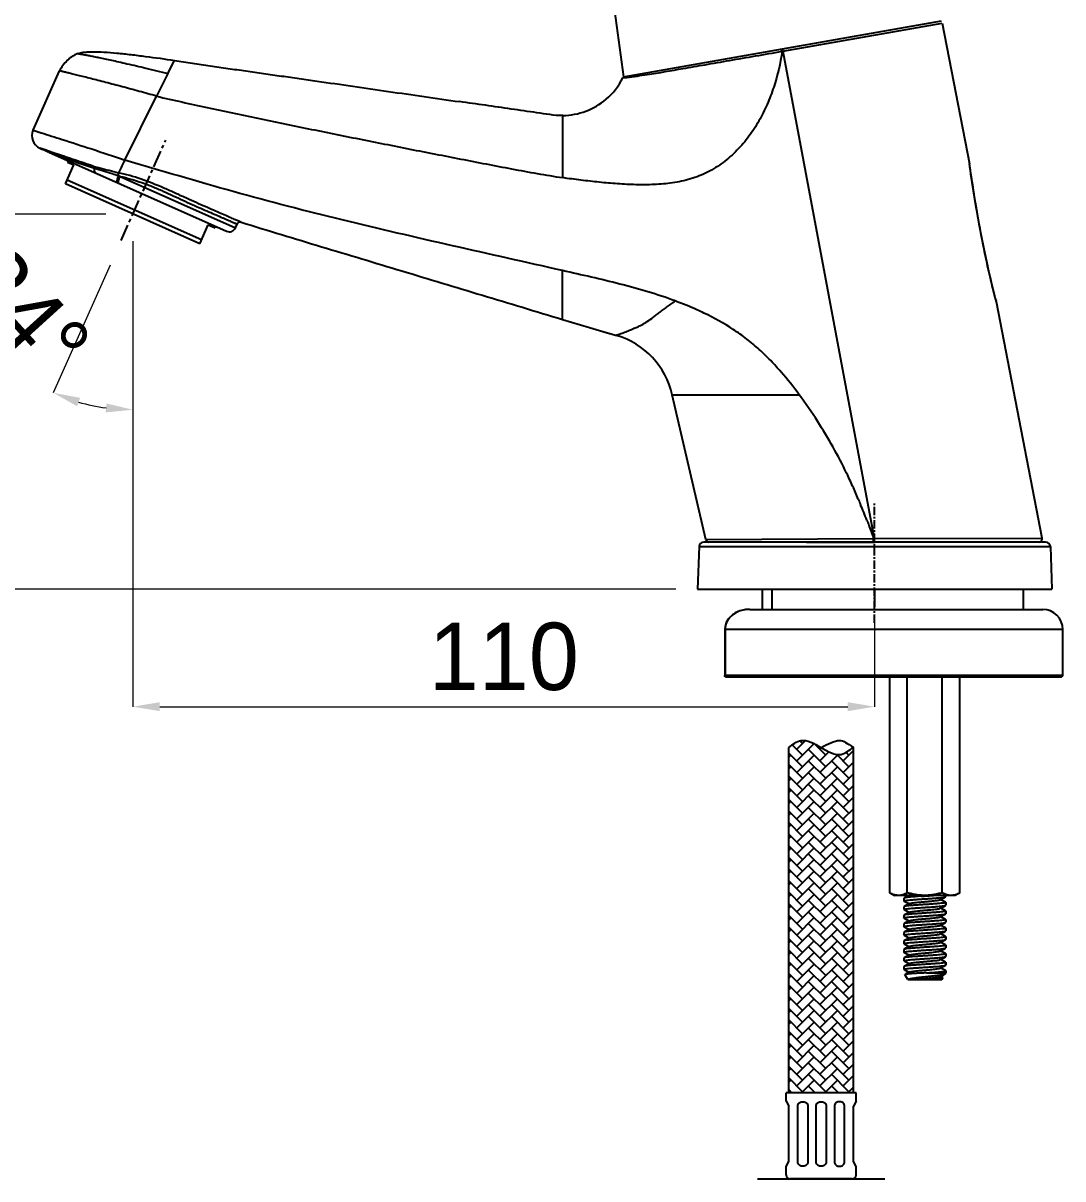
# Model space of a CAD drawing. Header units: millimetres. Extents: x 1091 to 1735, y 843 to 1297.
# Drawn here: x 1199.9 to 1354.3, y 1016.6 to 1188.3 of the extents above; entities that cross this region are included whole.
import ezdxf

# ---------------------------------------------------------------- set-up
doc = ezdxf.new("R2010")
doc.units = ezdxf.units.MM
doc.linetypes.add('CENTER', pattern=[2, 1.25, -0.25, 0.25, -0.25])
for name, color, linetype in [('02___PRT_ALL_AXES', 7, 'Continuous'), ('文字', 1, 'Continuous'), ('标注', 1, 'Continuous')]:
    doc.layers.add(name, color=color, linetype=linetype)
doc.layers.add('dim', color=1, linetype='Continuous', lineweight=35)
doc.styles.add('Daelim Dimension', font='')
doc.styles.get('Daelim Dimension').set_extended_font_data('나눔고딕')
doc.dimstyles.new('DEFAULT', dxfattribs={"dimscale": 2, "dimtxt": 2, "dimasz": 2, "dimexe": 0, "dimexo": 2, "dimgap": 1, "dimtad": 1, "dimdec": 1, "dimzin": 9, "dimdsep": 46, "dimtxsty": 'Daelim Dimension', "dimcen": 0.5, "dimclrd": 252, "dimclre": 252, "dimclrt": 3, "dimadec": 1, "dimazin": 0, "dimtfac": 1, "dimtdec": 1, "dimtix": 1, "dimtmove": 0, "dimatfit": 3, "dimfxl": 1, "dimtolj": 1, "dimtzin": 1, "dimlwd": 9, "dimlwe": 9, "dimarcsym": 0})

# ---------------------------------------------------------------- blocks, each defined once
blk = doc.blocks.new('*D1')
at = {"layer": 'Defpoints', "color": 0, "transparency": 16777216}
for p in [(1186.84, 1159.91), (1216.2, 1159.91), (1300.85, 1104.19)]:
    blk.add_point(p, dxfattribs=at)
at = {"layer": 'dim', "color": 5, "lineweight": 9, "transparency": 16777216}
for p, q in [((1212.2, 1159.91), (1186.84, 1159.91)), ((1186.84, 1108.19), (1186.84, 1155.91)), ((1296.85, 1104.19), (1186.84, 1104.19))]:
    blk.add_line(p, q, dxfattribs=at)
at = {"layer": 'dim', "color": 5, "transparency": 16777216}
for points in [[(1186.17, 1155.91), (1187.5, 1155.91), (1186.84, 1159.91)], [(1186.17, 1108.19), (1187.5, 1108.19), (1186.84, 1104.19)]]:
    blk.add_solid(points, dxfattribs=at)
at = {"layer": 'dim', "color": 7, "transparency": 16777216, "insert": (1179.39, 1132.05), "char_height": 10, "attachment_point": 5, "rotation": 90, "style": 'Daelim Dimension'}
blk.add_mtext('\\A1;56', dxfattribs=at)
blk = doc.blocks.new('*D2')
at = {"layer": 'Defpoints', "color": 0, "transparency": 16777216}
for p in [(1216.2, 1159.91), (1326.35, 1104.19), (1326.35, 1086.73)]:
    blk.add_point(p, dxfattribs=at)
at = {"layer": 'dim', "color": 5, "lineweight": 9, "transparency": 16777216}
for p, q in [((1216.2, 1155.91), (1216.2, 1086.73)), ((1326.35, 1100.19), (1326.35, 1086.73)), ((1220.2, 1086.73), (1322.35, 1086.73))]:
    blk.add_line(p, q, dxfattribs=at)
at = {"layer": 'dim', "color": 5, "transparency": 16777216}
for points in [[(1220.2, 1087.4), (1220.2, 1086.07), (1216.2, 1086.73)], [(1322.35, 1087.4), (1322.35, 1086.07), (1326.35, 1086.73)]]:
    blk.add_solid(points, dxfattribs=at)
at = {"layer": 'dim', "color": 7, "transparency": 16777216, "insert": (1271.28, 1094.14), "char_height": 10, "attachment_point": 5, "style": 'Daelim Dimension'}
blk.add_mtext('\\A1;110', dxfattribs=at)
blk = doc.blocks.new('*D5')
at = {"layer": 'Defpoints', "color": 0, "transparency": 16777216}
for p in [(1221.08, 1170.88), (1216.2, 1159.91), (1214.45, 1155.99), (1216.2, 1147.54), (1212.16, 1131.13)]:
    blk.add_point(p, dxfattribs=at)
at = {"layer": 'dim', "color": 5, "lineweight": 9, "transparency": 16777216}
for p, q in [((1212.83, 1152.33), (1204.38, 1133.36)), ((1216.2, 1143.54), (1216.2, 1130.84))]:
    blk.add_line(p, q, dxfattribs=at)
blk.add_arc((1216.2, 1159.91), 29.07, 253.8901, 262.1099, dxfattribs=at)
at = {"layer": 'dim', "color": 5, "transparency": 16777216}
for points in [[(1207.91, 1131.36), (1208.36, 1132.61), (1204.38, 1133.36)], [(1212.26, 1131.78), (1212.17, 1130.45), (1216.2, 1130.84)]]:
    blk.add_solid(points, dxfattribs=at)
at = {"layer": 'dim', "color": 7, "transparency": 16777216, "insert": (1200.14, 1145.35), "char_height": 10, "attachment_point": 5, "rotation": 312.1985, "style": 'Daelim Dimension'}
blk.add_mtext('\\A1;24°', dxfattribs=at)

msp = doc.modelspace()

# ---------------------------------------------------------------- hatches: boundary and pattern name
at = {"layer": '文字', "linetype": 'Continuous'}
h = msp.add_hatch(dxfattribs=at)
h.set_pattern_fill('AR-HBONE', color=0, scale=0.012, angle=420, style=0)
h.set_pattern_definition([(135, (4695.0879, 4788.3098), (7e-14, 1.72420918), [3.6576, -1.2192]), (45, (4694.2258, 4789.172), (7e-14, 1.72420918), [3.6576, -1.2192])])
edge = h.paths.add_edge_path()
edge.add_line((1318.4, 1029.39), (1323.2, 1029.39))
edge.add_line((1323.2, 1029.39), (1323.2, 1080.74))
edge.add_spline(control_points=[(1323.2, 1080.74), (1322.61, 1080.25), (1321.14, 1079.05), (1319.43, 1080.06), (1318.4, 1080.67)], knot_values=[6.545288, 6.545288, 6.545288, 6.545288, 9.176056, 13.15078, 13.15078, 13.15078, 13.15078], degree=3, periodic=0)
edge.add_line((1318.4, 1080.67), (1318.4, 1029.39))
edge = h.paths.add_edge_path()
edge.add_line((1313.6, 1029.39), (1318.4, 1029.39))
edge.add_line((1318.4, 1029.39), (1318.4, 1080.67))
edge.add_spline(control_points=[(1318.4, 1080.67), (1317.38, 1081.27), (1315.68, 1082.28), (1314.19, 1081.13), (1313.6, 1080.67)], knot_values=[0, 0, 0, 0, 3.953848, 6.545288, 6.545288, 6.545288, 6.545288], degree=3, periodic=0)
edge.add_line((1313.6, 1080.67), (1313.6, 1029.39))

# ---------------------------------------------------------------- linework, layer by layer
at = {"color": 7, "linetype": 'Continuous'}
for p, q in [((1287.37, 1192.75), (1289.03, 1180.28)), ((1289.03, 1180.28), (1336.3, 1188.62)), ((1312.73, 1184.11), (1336.37, 1188.28)), ((1336.37, 1188.28), (1340.43, 1167.39)), ((1201.37, 1172.36), (1205.3, 1181.19)), ((1203.74, 1169.11), (1230.12, 1157.37)), ((1206.6, 1167.84), (1206.5, 1167.63)), ((1206.5, 1167.63), (1207.43, 1167.21)), ((1206.17, 1164.38), (1207.43, 1167.21)), ((1340.49, 1166.98), (1340.43, 1167.37)), ((1340.63, 1166), (1340.49, 1166.98)), ((1340.72, 1165.42), (1340.63, 1166.03)), ((1226.13, 1155.49), (1206.17, 1164.38)), ((1340.82, 1164.74), (1340.72, 1165.43)), ((1340.96, 1163.89), (1340.82, 1164.77)), ((1341.12, 1162.85), (1340.94, 1164.01)), ((1341.32, 1161.64), (1341.08, 1163.13)), ((1226.13, 1155.49), (1227.39, 1158.33)), ((1227.39, 1158.33), (1228.43, 1157.86)), ((1228.52, 1158.08), (1228.43, 1157.86)), ((1231.44, 1157.87), (1231.69, 1158.43)), ((1343.64, 1149.98), (1343.4, 1151.02)), ((1343.85, 1149.12), (1343.62, 1150.09)), ((1344.03, 1148.38), (1343.81, 1149.26)), ((1344.18, 1147.77), (1344, 1148.51)), ((1344.31, 1147.29), (1344.16, 1147.87)), ((1344.39, 1146.99), (1344.29, 1147.35)), ((1351.24, 1111.79), (1344.42, 1146.85)), ((1280.02, 1144.26), (1283.99, 1143.08)), ((1283.99, 1143.08), (1285.98, 1142.48)), ((1285.98, 1142.48), (1287.22, 1142.12)), ((1285.98, 1142.48), (1287, 1142.18)), ((1287, 1142.18), (1287.22, 1142.12)), ((1287.22, 1142.12), (1288.02, 1141.88)), ((1301.26, 1111.58), (1296.3, 1133.07)), ((1316.25, 1111.19), (1326.19, 1111.19)), ((1326.19, 1111.34), (1326.19, 1111.7)), ((1326.19, 1111.19), (1326.19, 1111.34))]:
    msp.add_line(p, q, dxfattribs=at)
at = {"color": 9, "linetype": 'Continuous'}
for p, q in [((1312.62, 1184.09), (1312.73, 1184.11)), ((1312.73, 1184.11), (1326.26, 1111.7)), ((1221.41, 1180.77), (1222.39, 1182.74)), ((1221.41, 1180.77), (1219.73, 1177.42)), ((1288.96, 1180.13), (1289.54, 1180.2)), ((1215, 1167.94), (1219.73, 1177.42)), ((1280.04, 1165.32), (1280.04, 1174.54)), ((1203.45, 1169.34), (1202.38, 1169.72)), ((1203.63, 1169.28), (1203.45, 1169.34)), ((1203.66, 1169.27), (1203.63, 1169.28)), ((1203.73, 1169.24), (1203.66, 1169.27)), ((1203.68, 1169.15), (1203.66, 1169.15)), ((1203.86, 1169.07), (1203.67, 1169.15)), ((1204.09, 1169), (1203.68, 1169.15)), ((1340.43, 1167.38), (1340.43, 1167.39)), ((1340.43, 1167.37), (1340.43, 1167.38)), ((1340.44, 1167.32), (1340.43, 1167.37)), ((1340.47, 1167.08), (1340.44, 1167.32)), ((1206.45, 1165.02), (1226.41, 1156.13)), ((1214.29, 1165.51), (1214.04, 1165.59)), ((1214.29, 1165.51), (1231.44, 1157.87)), ((1280.02, 1144.26), (1280.02, 1151.51)), ((1344.42, 1146.86), (1344.39, 1146.95)), ((1344.42, 1146.85), (1344.42, 1146.86)), ((1296.3, 1133.07), (1315.15, 1133.07)), ((1301.27, 1111.58), (1326.19, 1111.7)), ((1326.26, 1111.7), (1326.19, 1111.7)), ((1326.26, 1111.7), (1351.24, 1111.79)), ((1326.26, 1111.7), (1326.26, 1111.19))]:
    msp.add_line(p, q, dxfattribs=at)
at = {"color": 0, "linetype": 'Continuous'}
for p, q in [((1300.85, 1104.19), (1351.85, 1104.19)), ((1309.65, 1104.09), (1309.65, 1101.19)), ((1311.1, 1104.09), (1311.1, 1101.19)), ((1348.4, 1104.09), (1348.4, 1101.19)), ((1307.79, 1101.19), (1351.3, 1101.19)), ((1354.3, 1098.19), (1304.09, 1098.19)), ((1304.09, 1098.19), (1304.09, 1091.28)), ((1304.13, 1098.19), (1304.13, 1091.39)), ((1304.13, 1091.39), (1354.3, 1091.39)), ((1304.18, 1091.19), (1354.1, 1091.19)), ((1330.72, 1058.31), (1330.7, 1058.29)), ((1330.72, 1057.85), (1330.7, 1057.87)), ((1336.88, 1058.48), (1336.9, 1058.51)), ((1336.88, 1057.68), (1336.9, 1057.65)), ((1336.9, 1058.51), (1336.9, 1058.69)), ((1336.9, 1057.24), (1336.9, 1057.65)), ((1330.72, 1057.04), (1330.7, 1057.02)), ((1330.72, 1056.58), (1330.7, 1056.6)), ((1336.88, 1057.21), (1336.9, 1057.24)), ((1336.88, 1056.41), (1336.9, 1056.38)), ((1336.88, 1055.94), (1336.9, 1055.97)), ((1336.9, 1055.97), (1336.9, 1056.38)), ((1330.72, 1055.77), (1330.7, 1055.75)), ((1330.72, 1055.31), (1330.7, 1055.33)), ((1330.72, 1054.5), (1330.7, 1054.48)), ((1331, 1054.65), (1330.72, 1054.5)), ((1331.55, 1054.94), (1331, 1054.65)), ((1331.55, 1054.94), (1331.66, 1054.98)), ((1336.88, 1055.14), (1336.9, 1055.11)), ((1336.88, 1054.67), (1336.9, 1054.7)), ((1336.9, 1054.7), (1336.9, 1055.11)), ((1330.72, 1054.04), (1330.7, 1054.06)), ((1330.72, 1053.23), (1330.7, 1053.21)), ((1330.72, 1052.77), (1330.7, 1052.79)), ((1336.88, 1053.87), (1336.9, 1053.84)), ((1336.88, 1053.4), (1336.9, 1053.43)), ((1336.88, 1052.6), (1336.9, 1052.57)), ((1336.9, 1053.43), (1336.9, 1053.84)), ((1336.9, 1052.16), (1336.9, 1052.57)), ((1330.72, 1051.96), (1330.7, 1051.94)), ((1330.72, 1051.5), (1330.7, 1051.52)), ((1336.88, 1052.13), (1336.9, 1052.16)), ((1336.88, 1051.33), (1336.9, 1051.3)), ((1336.88, 1050.86), (1336.9, 1050.89)), ((1336.9, 1050.89), (1336.9, 1051.3)), ((1330.72, 1050.69), (1330.7, 1050.67)), ((1330.72, 1050.23), (1330.7, 1050.25)), ((1330.72, 1049.42), (1330.7, 1049.4)), ((1336.88, 1050.06), (1336.9, 1050.03)), ((1336.88, 1049.59), (1336.9, 1049.62)), ((1336.9, 1049.62), (1336.9, 1050.03)), ((1330.72, 1048.96), (1330.7, 1048.98)), ((1330.72, 1048.15), (1330.7, 1048.13)), ((1330.72, 1047.69), (1330.7, 1047.71)), ((1336.88, 1048.79), (1336.9, 1048.76)), ((1336.88, 1048.32), (1336.9, 1048.35)), ((1336.9, 1048.35), (1336.9, 1048.76)), ((1330.86, 1046.96), (1330.85, 1046.94)), ((1331.28, 1046.19), (1330.85, 1046.94)), ((1331.28, 1046.19), (1336.32, 1046.19)), ((1334.06, 1047.19), (1336.9, 1047.19)), ((1336.46, 1046.47), (1336.11, 1046.65)), ((1336.32, 1046.19), (1336.47, 1046.45)), ((1336.47, 1046.45), (1336.46, 1046.47)), ((1336.8, 1047.03), (1336.9, 1047.19))]:
    msp.add_line(p, q, dxfattribs=at)
at = {"color": 1, "linetype": 'Continuous'}
msp.add_line((1326.35, 1104.19), (1326.35, 1101.55), dxfattribs=at)
at = {"color": 7, "linetype": 'Continuous'}
for points in [[(1343.14, 1152.17), (1342.84, 1153.56), (1342.51, 1155.15), (1342.17, 1156.9), (1341.88, 1158.47), (1341.63, 1159.84), (1341.42, 1161.05), (1341.24, 1162.14)], [(1343.41, 1150.99), (1343.11, 1152.3), (1342.75, 1153.98), (1342.31, 1156.15), (1341.88, 1158.42), (1341.57, 1160.2), (1341.32, 1161.64)]]:
    msp.add_lwpolyline(points, dxfattribs=at)
at = {"color": 0, "linetype": 'Continuous'}
for points in [[(1307.79, 1101.19), (1307.08, 1101.14), (1306.32, 1100.96), (1305.65, 1100.65), (1305.08, 1100.25), (1304.63, 1099.77), (1304.31, 1099.22), (1304.13, 1098.65), (1304.09, 1098.19)], [(1331.44, 1058.69), (1331, 1058.46), (1330.72, 1058.31)], [(1330.72, 1057.85), (1331.35, 1057.52), (1331.49, 1057.44)], [(1336.05, 1058.05), (1336.6, 1058.33), (1336.88, 1058.48)], [(1336.88, 1057.68), (1336.26, 1058), (1336.11, 1058.08)], [(1331.55, 1057.48), (1331, 1057.19), (1330.72, 1057.04)], [(1330.72, 1056.58), (1331.35, 1056.25), (1331.49, 1056.17)], [(1331.55, 1056.21), (1331, 1055.92), (1330.72, 1055.77)], [(1336.05, 1056.78), (1336.6, 1057.06), (1336.88, 1057.21)], [(1336.05, 1055.51), (1336.6, 1055.79), (1336.88, 1055.94)], [(1336.88, 1056.41), (1336.26, 1056.73), (1336.11, 1056.81)], [(1330.72, 1055.31), (1331.35, 1054.98), (1331.49, 1054.9)], [(1336.05, 1054.24), (1336.6, 1054.52), (1336.88, 1054.67)], [(1336.88, 1055.14), (1336.26, 1055.46), (1336.11, 1055.54)], [(1336.88, 1053.87), (1336.26, 1054.19), (1336.11, 1054.27)], [(1330.72, 1054.04), (1331.35, 1053.71), (1331.49, 1053.63)], [(1331.55, 1053.67), (1331, 1053.38), (1330.72, 1053.23)], [(1330.72, 1052.77), (1331.35, 1052.44), (1331.49, 1052.36)], [(1336.05, 1052.97), (1336.6, 1053.25), (1336.88, 1053.4)], [(1336.88, 1052.6), (1336.26, 1052.92), (1336.11, 1053)], [(1331.55, 1052.4), (1331, 1052.11), (1330.72, 1051.96)], [(1330.72, 1051.5), (1331.35, 1051.17), (1331.49, 1051.09)], [(1331.55, 1051.13), (1331, 1050.84), (1330.72, 1050.69)], [(1336.05, 1051.7), (1336.6, 1051.98), (1336.88, 1052.13)], [(1336.05, 1050.43), (1336.6, 1050.71), (1336.88, 1050.86)], [(1336.88, 1051.33), (1336.26, 1051.65), (1336.11, 1051.73)], [(1330.72, 1050.23), (1331.35, 1049.9), (1331.49, 1049.82)], [(1331.55, 1049.86), (1331, 1049.57), (1330.72, 1049.42)], [(1336.05, 1049.16), (1336.6, 1049.44), (1336.88, 1049.59)], [(1336.88, 1050.06), (1336.26, 1050.38), (1336.11, 1050.46)], [(1336.88, 1048.79), (1336.26, 1049.11), (1336.11, 1049.19)], [(1330.72, 1048.96), (1331.35, 1048.63), (1331.49, 1048.55)], [(1331.55, 1048.59), (1331, 1048.3), (1330.72, 1048.15)], [(1330.72, 1047.69), (1331.35, 1047.36), (1331.49, 1047.28)], [(1336.05, 1047.89), (1336.6, 1048.17), (1336.88, 1048.32)], [(1336.88, 1047.52), (1336.26, 1047.84), (1336.11, 1047.92)], [(1331.55, 1047.32), (1331, 1047.03), (1330.86, 1046.96)], [(1336.05, 1046.62), (1336.6, 1046.9), (1336.76, 1046.99)]]:
    msp.add_lwpolyline(points, dxfattribs=at)
at = {"color": 7, "linetype": 'Continuous'}
for centre, radius, start, end in [((1279.88, 1184.72), 10.17, 310.45, 333.1816), ((1289.27, 1179.97), 0.349, 117.8948, 126.834), ((1279.87, 1184.72), 10.17, 270.9365, 310.4536), ((1203.19, 1171.54), 2, 155.9998, 245.9998), ((1281.34, 1347.06), 194.13, 246.0006, 246.4019), ((1203.43, 1168.71), 0.5, 61.1991, 66.4042), ((1204.15, 1170.03), 1, 241.1914, 245.9893), ((1230.53, 1158.28), 1, 246, 336), ((1232.14, 1158.23), 0.5, 72.543, 155.9999), ((1284.61, 1130.37), 12, 13, 73.4997), ((1301.75, 1111.69), 0.5, 192.7886, 270.0417), ((1350.75, 1111.69), 0.5, 269.9771, 10.9817)]:
    msp.add_arc(centre, radius, start, end, dxfattribs=at)
at = {"color": 9, "linetype": 'Continuous'}
for centre, radius, start, end in [((1463.44, 1178.33), 123.11, 194.5977, 194.7671), ((1214, 1070.65), 119.51, 21.5012, 22.7045)]:
    msp.add_arc(centre, radius, start, end, dxfattribs=at)
at = {"color": 0, "linetype": 'Continuous'}
for centre, radius, start, end in [((1351.3, 1098.19), 3, 0, 90), ((1354.1, 1091.39), 0.2, 270, 0), ((1320.98, 1258.81), 200.62, 273.6646, 274.0309), ((1331.19, 1053.84), 1.59, 100.7577, 104.6506)]:
    msp.add_arc(centre, radius, start, end, dxfattribs=at)
at = {"color": 7, "linetype": 'Continuous'}
for points, knots in [([(1208.03, 1183.75), (1207.74, 1183.63), (1207.31, 1183.41), (1206.79, 1183.04), (1206.32, 1182.61), (1205.79, 1182.02), (1205.43, 1181.48), (1205.3, 1181.19)], [0, 0, 0, 0, 0.25037, 0.374805, 0.499393, 0.750794, 1, 1, 1, 1]), ([(1208.03, 1183.75), (1208.16, 1183.81), (1208.46, 1183.89), (1208.97, 1183.97), (1209.58, 1184.01), (1210.57, 1184.03), (1211.99, 1183.98), (1213.87, 1183.83), (1215.93, 1183.61), (1218.79, 1183.25), (1220.95, 1182.95), (1222.39, 1182.74)], [0, 0, 0, 0, 0.028637, 0.064313, 0.106779, 0.155565, 0.269752, 0.401835, 0.546433, 0.69804, 1, 1, 1, 1]), ([(1222.39, 1182.74), (1223.27, 1182.61), (1225.03, 1182.34), (1227.67, 1181.92), (1230.32, 1181.54), (1232.97, 1181.19), (1235.61, 1180.81), (1238.26, 1180.42), (1240.91, 1180.04), (1244.44, 1179.54), (1248.85, 1178.9), (1255.91, 1177.88), (1261.2, 1177.12), (1264.73, 1176.61)], [0, 0, 0, 0, 0.062479, 0.124951, 0.187412, 0.249881, 0.312388, 0.374906, 0.437415, 0.499922, 0.62494, 0.749961, 1, 1, 1, 1]), ([(1280.04, 1174.54), (1279.4, 1174.53), (1278.11, 1174.67), (1276.2, 1174.97), (1274.29, 1175.24), (1272.38, 1175.52), (1270.47, 1175.79), (1267.92, 1176.16), (1266, 1176.43), (1264.73, 1176.61)], [0, 0, 0, 0, 0.124949, 0.249947, 0.37496, 0.499966, 0.624974, 0.749984, 1, 1, 1, 1]), ([(1232.29, 1158.71), (1236.26, 1157.46), (1242.23, 1155.66), (1250.19, 1153.27), (1258.15, 1150.86), (1268.09, 1147.86), (1276.04, 1145.46), (1280.02, 1144.26)], [0, 0, 0, 0, 0.249996, 0.375058, 0.500105, 0.750126, 1, 1, 1, 1])]:
    msp.add_open_spline(points, degree=3, knots=knots, dxfattribs=at)
at = {"color": 9, "linetype": 'Continuous'}
for points, knots in [([(1208.03, 1183.75), (1208.03, 1183.75), (1208.04, 1183.75), (1208.05, 1183.75), (1208.06, 1183.75), (1208.08, 1183.75), (1208.11, 1183.74), (1208.16, 1183.73), (1208.23, 1183.72), (1208.33, 1183.7), (1208.46, 1183.68), (1208.62, 1183.66), (1208.88, 1183.61), (1209.26, 1183.54), (1209.8, 1183.44), (1210.45, 1183.31), (1211.2, 1183.16), (1212.07, 1182.98), (1213.05, 1182.77), (1214.15, 1182.52), (1215.85, 1182.13), (1218.28, 1181.56), (1220.31, 1181.05), (1221.41, 1180.77)], [0, 0, 0, 0, 0.000211, 0.000845, 0.001907, 0.003398, 0.005322, 0.007682, 0.013724, 0.021548, 0.03118, 0.042644, 0.055967, 0.088288, 0.128347, 0.176349, 0.2325, 0.297006, 0.370074, 0.451913, 0.542731, 0.752145, 1, 1, 1, 1]), ([(1312.62, 1184.09), (1312.35, 1182.29), (1311.71, 1179.61), (1310.43, 1176.19), (1309.22, 1173.73), (1307.98, 1171.81), (1306.84, 1170.39), (1305.61, 1169.04), (1303.9, 1167.52), (1301.58, 1166.06), (1299.02, 1165.06), (1296.34, 1164.49), (1293.62, 1164.26), (1290.89, 1164.25), (1288.16, 1164.39), (1285.45, 1164.63), (1282.74, 1164.94), (1280.93, 1165.18), (1280.04, 1165.32)], [0, 0, 0, 0, 0.125131, 0.187751, 0.250357, 0.312942, 0.344244, 0.37554, 0.43807, 0.500552, 0.562999, 0.625445, 0.68789, 0.750331, 0.812763, 0.875184, 0.937597, 1, 1, 1, 1]), ([(1289.54, 1180.2), (1290.56, 1180.34), (1293.34, 1180.75), (1297.22, 1181.41), (1301.29, 1182.12), (1304.88, 1182.75), (1308.7, 1183.4), (1311.3, 1183.86), (1312.62, 1184.09)], [0, 0, 0, 0, 0.131605, 0.360792, 0.503905, 0.661177, 0.828162, 1, 1, 1, 1]), ([(1312.62, 1184.09), (1312.62, 1184.13), (1312.6, 1184.2), (1312.59, 1184.28), (1312.58, 1184.33), (1312.57, 1184.37), (1312.57, 1184.4), (1312.57, 1184.41), (1312.57, 1184.42), (1312.57, 1184.43), (1312.56, 1184.43), (1312.56, 1184.43)], [0, 0, 0, 0, 0.38361, 0.556496, 0.707741, 0.831786, 0.924058, 0.956995, 0.980753, 0.995147, 1, 1, 1, 1]), ([(1312.73, 1184.11), (1312.72, 1184.15), (1312.71, 1184.22), (1312.7, 1184.3), (1312.69, 1184.35), (1312.68, 1184.39), (1312.67, 1184.42), (1312.67, 1184.43), (1312.67, 1184.44), (1312.67, 1184.45), (1312.67, 1184.45), (1312.67, 1184.45)], [0, 0, 0, 0, 0.383437, 0.55629, 0.707505, 0.83151, 0.923792, 0.956771, 0.980581, 0.995047, 1, 1, 1, 1]), ([(1219.73, 1177.42), (1218.87, 1177.67), (1217.16, 1178.14), (1214.64, 1178.82), (1212.59, 1179.36), (1211.04, 1179.76), (1209.98, 1180.03), (1208.99, 1180.28), (1208.1, 1180.5), (1207.31, 1180.7), (1206.72, 1180.85), (1206.31, 1180.95), (1206.06, 1181.01), (1205.84, 1181.06), (1205.65, 1181.11), (1205.51, 1181.14), (1205.41, 1181.17), (1205.35, 1181.18), (1205.33, 1181.19), (1205.31, 1181.19), (1205.3, 1181.19), (1205.3, 1181.19)], [0, 0, 0, 0, 0.179906, 0.357453, 0.525984, 0.604785, 0.678833, 0.747293, 0.809331, 0.864114, 0.910808, 0.930861, 0.948578, 0.963856, 0.976589, 0.986675, 0.994008, 0.99661, 0.998485, 0.999619, 1, 1, 1, 1]), ([(1219.73, 1177.42), (1222.23, 1176.84), (1227.22, 1175.72), (1234.73, 1174.13), (1242.26, 1172.59), (1249.8, 1171.07), (1257.34, 1169.56), (1263.63, 1168.33), (1268.66, 1167.35), (1272.44, 1166.62), (1276.23, 1165.93), (1278.76, 1165.51), (1280.03, 1165.32)], [0, 0, 0, 0, 0.124775, 0.249633, 0.37456, 0.499546, 0.624586, 0.749676, 0.812239, 0.874814, 0.937401, 1, 1, 1, 1]), ([(1201.37, 1172.36), (1201.77, 1172.23), (1203.21, 1171.78), (1206.12, 1170.87), (1210.27, 1169.53), (1213.36, 1168.5), (1215, 1167.94)], [0, 0, 0, 0, 0.08769, 0.317168, 0.638055, 1, 1, 1, 1]), ([(1210.42, 1166.99), (1209.03, 1167.45), (1206.8, 1168.2), (1204.57, 1168.95), (1203.73, 1169.24)], [0, 0, 0, 0, 0.623565, 1, 1, 1, 1]), ([(1203.66, 1169.15), (1203.65, 1169.16), (1203.64, 1169.16), (1203.63, 1169.17), (1203.63, 1169.17)], [0, 0, 0, 0, 0.704672, 1, 1, 1, 1]), ([(1210.51, 1166.67), (1209.7, 1166.93), (1207.47, 1167.69), (1205.26, 1168.52), (1203.86, 1169.07)], [0, 0, 0, 0, 0.361694, 1, 1, 1, 1]), ([(1210.42, 1166.99), (1210.04, 1167.09), (1209.3, 1167.3), (1207.96, 1167.7), (1206.54, 1168.15), (1205.17, 1168.63), (1204.4, 1168.89), (1204.09, 1169)], [0, 0, 0, 0, 0.1789, 0.344548, 0.631685, 0.852632, 1, 1, 1, 1]), ([(1215, 1167.94), (1214.81, 1167.56), (1214.5, 1166.94), (1214.19, 1166.32), (1214.06, 1166.06)], [0, 0, 0, 0, 0.597068, 1, 1, 1, 1]), ([(1280.02, 1151.51), (1274.57, 1152.75), (1263.64, 1155.19), (1247.29, 1158.97), (1231.05, 1163.15), (1220.35, 1166.36), (1215, 1167.94)], [0, 0, 0, 0, 0.250309, 0.500437, 0.750352, 1, 1, 1, 1]), ([(1210.51, 1166.67), (1210.52, 1166.73), (1210.51, 1166.85), (1210.45, 1166.96), (1210.42, 1166.99)], [0, 0, 0, 0, 0.566505, 1, 1, 1, 1]), ([(1210.42, 1166.99), (1210.71, 1166.91), (1211.92, 1166.59), (1213.14, 1166.3), (1214.06, 1166.06)], [0, 0, 0, 0, 0.239275, 1, 1, 1, 1]), ([(1210.68, 1166.02), (1210.64, 1166.04), (1210.54, 1166.13), (1210.48, 1166.37), (1210.5, 1166.56), (1210.51, 1166.67)], [0, 0, 0, 0, 0.183726, 0.533334, 1, 1, 1, 1]), ([(1214.04, 1165.59), (1213.73, 1165.68), (1212.56, 1166.04), (1211.38, 1166.39), (1210.51, 1166.67)], [0, 0, 0, 0, 0.259583, 1, 1, 1, 1]), ([(1214.04, 1165.59), (1214.06, 1165.68), (1214.08, 1165.81), (1214.08, 1165.97), (1214.07, 1166.04), (1214.06, 1166.06)], [0, 0, 0, 0, 0.586329, 0.823285, 1, 1, 1, 1]), ([(1232.29, 1158.71), (1232.29, 1158.71), (1232.26, 1158.72), (1232.18, 1158.75), (1232.06, 1158.8), (1231.81, 1158.9), (1231.38, 1159.08), (1230.74, 1159.36), (1229.93, 1159.71), (1228.96, 1160.14), (1227.84, 1160.63), (1226.6, 1161.17), (1225.24, 1161.77), (1223.79, 1162.43), (1222.27, 1163.12), (1220.16, 1164.07), (1217.98, 1164.94), (1215.75, 1165.63), (1214.62, 1165.92), (1214.06, 1166.06)], [0, 0, 0, 0, 0.001326, 0.005246, 0.011796, 0.020941, 0.046868, 0.082673, 0.127877, 0.181883, 0.243959, 0.313269, 0.388988, 0.4701, 0.555303, 0.643278, 0.822736, 0.912078, 1, 1, 1, 1]), ([(1344.3, 1147.3), (1343.45, 1150.56), (1342.03, 1157.13), (1340.95, 1163.76), (1340.47, 1167.08)], [0, 0, 0, 0, 0.501178, 1, 1, 1, 1]), ([(1214.04, 1165.59), (1213.99, 1165.47), (1213.92, 1165.3), (1213.86, 1165.08), (1213.83, 1164.93), (1213.82, 1164.81), (1213.83, 1164.69), (1213.86, 1164.61), (1213.9, 1164.59)], [0, 0, 0, 0, 0.355455, 0.516723, 0.659754, 0.780581, 0.87688, 1, 1, 1, 1]), ([(1214.08, 1164.56), (1214.07, 1164.61), (1214.07, 1164.75), (1214.09, 1164.87), (1214.11, 1164.95)], [0, 0, 0, 0, 0.412743, 1, 1, 1, 1]), ([(1214.14, 1164.48), (1214.13, 1164.49), (1214.1, 1164.5), (1214.09, 1164.54), (1214.08, 1164.56)], [0, 0, 0, 0, 0.216651, 1, 1, 1, 1]), ([(1214.11, 1164.95), (1214.12, 1164.99), (1214.17, 1165.18), (1214.24, 1165.37), (1214.3, 1165.51)], [0, 0, 0, 0, 0.229629, 1, 1, 1, 1]), ([(1214.29, 1165.51), (1214.84, 1165.4), (1215.92, 1165.1), (1217.53, 1164.6), (1219.12, 1164), (1220.66, 1163.34), (1222.16, 1162.65), (1223.6, 1161.98), (1224.97, 1161.35), (1226.26, 1160.78), (1227.45, 1160.26), (1228.51, 1159.8), (1229.31, 1159.45), (1229.88, 1159.2), (1230.25, 1159.04), (1230.57, 1158.9), (1230.86, 1158.77), (1231.11, 1158.67), (1231.29, 1158.6), (1231.41, 1158.55), (1231.48, 1158.52), (1231.54, 1158.49), (1231.59, 1158.47), (1231.63, 1158.45), (1231.66, 1158.44), (1231.67, 1158.44), (1231.68, 1158.43), (1231.69, 1158.43), (1231.69, 1158.43), (1231.69, 1158.43)], [0, 0, 0, 0, 0.088428, 0.178524, 0.26909, 0.358983, 0.446914, 0.531772, 0.612415, 0.687763, 0.756828, 0.818681, 0.872505, 0.896177, 0.917584, 0.936651, 0.953301, 0.967474, 0.979131, 0.984006, 0.988239, 0.991825, 0.994763, 0.997051, 0.998687, 0.999261, 0.99967, 0.999917, 1, 1, 1, 1]), ([(1296.73, 1147.01), (1295.4, 1147.5), (1292.67, 1148.4), (1287.1, 1149.92), (1282.86, 1150.87), (1280.02, 1151.51)], [0, 0, 0, 0, 0.246485, 0.496949, 1, 1, 1, 1]), ([(1288.02, 1141.88), (1288.01, 1141.88), (1288, 1141.88), (1287.99, 1141.9), (1288, 1141.91), (1288.01, 1141.91), (1288.03, 1141.92), (1288.06, 1141.94), (1288.12, 1141.96), (1288.2, 1141.99), (1288.3, 1142.02), (1288.46, 1142.08), (1288.69, 1142.16), (1289.02, 1142.28), (1289.41, 1142.43), (1289.86, 1142.61), (1290.38, 1142.83), (1290.97, 1143.07), (1291.65, 1143.38), (1292.42, 1143.83), (1293.12, 1144.31), (1293.75, 1144.78), (1294.28, 1145.19), (1294.84, 1145.63), (1295.44, 1146.07), (1296.08, 1146.52), (1296.51, 1146.84), (1296.73, 1147)], [0, 0, 0, 0, 0.002307, 0.002956, 0.003684, 0.004765, 0.006286, 0.010717, 0.017004, 0.025103, 0.034954, 0.046495, 0.074452, 0.108765, 0.149395, 0.196711, 0.251111, 0.312955, 0.384275, 0.46998, 0.574169, 0.634278, 0.700117, 0.770377, 0.84313, 0.919119, 1, 1, 1, 1]), ([(1301, 1145.21), (1300.65, 1145.38), (1299.25, 1146.02), (1297.82, 1146.6), (1296.73, 1147)], [0, 0, 0, 0, 0.251844, 1, 1, 1, 1]), ([(1315.15, 1133.07), (1314.3, 1134.23), (1312.93, 1135.96), (1310.91, 1138.17), (1309.21, 1139.82), (1307.36, 1141.38), (1304.68, 1143.29), (1302.5, 1144.49), (1301, 1145.21)], [0, 0, 0, 0, 0.228711, 0.350742, 0.476612, 0.605287, 0.736027, 1, 1, 1, 1]), ([(1323.92, 1117.57), (1323.65, 1118.22), (1323.09, 1119.52), (1321.88, 1122.11), (1320.19, 1125.34), (1317.86, 1129.24), (1316.1, 1131.79), (1315.15, 1133.07)], [0, 0, 0, 0, 0.118715, 0.237754, 0.479729, 0.731859, 1, 1, 1, 1]), ([(1325.2, 1114.45), (1325.29, 1114.22), (1325.51, 1113.66), (1325.84, 1112.74), (1326.08, 1112.05), (1326.19, 1111.7)], [0, 0, 0, 0, 0.250003, 0.624997, 1, 1, 1, 1])]:
    msp.add_open_spline(points, degree=3, knots=knots, dxfattribs=at)
at = {"color": 7, "linetype": 'Continuous'}
msp.add_open_spline([(1288.96, 1180.13), (1288.98, 1180.17), (1289.02, 1180.22), (1289.06, 1180.25)], degree=3, dxfattribs=at)
at = {"color": 9, "linetype": 'Continuous'}
msp.add_open_spline([(1323.92, 1117.57), (1324.03, 1117.3), (1324.13, 1117.04), (1324.25, 1116.78)], degree=3, dxfattribs=at)
at = {"color": 0, "linetype": 'Continuous'}
for points, start_tangent, end_tangent in [([(1307.79, 1101.19), (1306.96, 1101.12), (1306.21, 1100.91), (1305.57, 1100.59), (1305.04, 1100.19), (1304.63, 1099.73), (1304.35, 1099.23), (1304.18, 1098.71), (1304.13, 1098.19)], (-1, -0.000005), (-0.000188, -1)), ([(1304.09, 1091.28), (1304.09, 1091.29), (1304.1, 1091.34), (1304.13, 1091.39)], (0.007015, 0.999975), (0.493892, 0.869523)), ([(1304.18, 1091.19), (1304.13, 1091.21), (1304.1, 1091.24), (1304.09, 1091.28)], (-1, 0), (0.007015, 0.999975)), ([(1330.7, 1057.87), (1330.78, 1057.92)], (0, 1), (0.97954, 0.201248)), ([(1333.81, 1058.61), (1333.79, 1058.6), (1333.11, 1058.56), (1332.45, 1058.51), (1331.85, 1058.47), (1331.37, 1058.42), (1331, 1058.38), (1330.78, 1058.33), (1330.72, 1058.32)], (-0.997884, -0.065013), (-0.894444, -0.44718)), ([(1330.78, 1057.92), (1331, 1057.96), (1331.37, 1058.01), (1331.85, 1058.05), (1332.44, 1058.1), (1333.11, 1058.14), (1333.8, 1058.19), (1334.49, 1058.23), (1335.16, 1058.28), (1335.75, 1058.33), (1336.24, 1058.37), (1336.6, 1058.42), (1336.82, 1058.46), (1336.88, 1058.48)], (0.97954, 0.201248), (0.894051, 0.447965)), ([(1331.55, 1057.48), (1331.67, 1057.52), (1331.93, 1057.57), (1332.31, 1057.62), (1332.78, 1057.67), (1333.31, 1057.72), (1333.86, 1057.77), (1334.42, 1057.82), (1334.94, 1057.87), (1335.38, 1057.92), (1335.74, 1057.97), (1335.97, 1058.02), (1336.05, 1058.04)], (0.652197, 0.75805), (0.90563, 0.424069)), ([(1336.9, 1057.65), (1336.82, 1057.61)], (0, -1), (-0.979761, -0.200172)), ([(1330.7, 1056.6), (1330.78, 1056.65)], (0, 1), (0.979538, 0.201259)), ([(1336.82, 1057.61), (1336.6, 1057.56), (1336.24, 1057.52), (1335.75, 1057.47), (1335.16, 1057.43), (1334.49, 1057.38), (1333.8, 1057.34), (1333.11, 1057.29), (1332.44, 1057.24), (1331.85, 1057.2), (1331.37, 1057.15), (1331, 1057.11), (1330.78, 1057.06), (1330.72, 1057.05)], (-0.979761, -0.200172), (-0.894433, -0.447202)), ([(1336.82, 1056.34), (1336.6, 1056.29), (1336.24, 1056.25), (1335.75, 1056.2), (1335.16, 1056.16), (1334.49, 1056.11), (1333.8, 1056.07), (1333.11, 1056.02), (1332.44, 1055.97), (1331.85, 1055.93), (1331.37, 1055.88), (1331, 1055.84), (1330.78, 1055.79), (1330.72, 1055.78)], (-0.979651, -0.200708), (-0.894428, -0.447212)), ([(1330.78, 1056.65), (1331, 1056.69), (1331.37, 1056.74), (1331.85, 1056.78), (1332.44, 1056.83), (1333.11, 1056.87), (1333.8, 1056.92), (1334.49, 1056.96), (1335.16, 1057.01), (1335.75, 1057.06), (1336.24, 1057.1), (1336.6, 1057.15), (1336.82, 1057.19), (1336.88, 1057.21)], (0.979538, 0.201259), (0.894234, 0.447599)), ([(1330.89, 1055.4), (1331.18, 1055.45), (1331.59, 1055.49), (1332.1, 1055.53), (1332.71, 1055.58), (1333.36, 1055.62), (1334.02, 1055.66), (1334.68, 1055.71), (1335.3, 1055.75), (1335.85, 1055.79), (1336.29, 1055.84), (1336.63, 1055.88), (1336.83, 1055.92), (1336.88, 1055.94)], (0.982613, 0.185664), (0.899999, 0.435893)), ([(1331.55, 1056.21), (1331.58, 1056.22), (1331.78, 1056.27), (1332.1, 1056.32), (1332.52, 1056.37), (1333.02, 1056.42), (1333.57, 1056.47), (1334.13, 1056.52), (1334.67, 1056.57), (1335.16, 1056.62), (1335.56, 1056.67), (1335.86, 1056.72), (1336.04, 1056.77), (1336.05, 1056.78)], (0.860537, 0.509388), (0.760326, 0.649542)), ([(1336.9, 1056.38), (1336.82, 1056.34)], (0, -1), (-0.979651, -0.200708)), ([(1330.7, 1055.33), (1330.72, 1055.36), (1330.79, 1055.38)], (0, 1), (0.967464, 0.253007)), ([(1330.89, 1054.55), (1330.79, 1054.53), (1330.72, 1054.5)], (-0.982613, -0.185664), (-0.880986, -0.473142)), ([(1330.78, 1054.11), (1331, 1054.15), (1331.37, 1054.2), (1331.85, 1054.24), (1332.45, 1054.29), (1333.12, 1054.33), (1333.81, 1054.38), (1334.49, 1054.42), (1335.15, 1054.47), (1335.74, 1054.52), (1336.23, 1054.56), (1336.6, 1054.61), (1336.82, 1054.65), (1336.88, 1054.67)], (0.979976, 0.199117), (0.89445, 0.447168)), ([(1336.83, 1055.07), (1336.63, 1055.03), (1336.29, 1054.98), (1335.85, 1054.94), (1335.3, 1054.9), (1334.68, 1054.85), (1334.02, 1054.81), (1333.36, 1054.77), (1332.71, 1054.72), (1332.1, 1054.68), (1331.59, 1054.64), (1331.18, 1054.59), (1330.89, 1054.55)], (-0.975416, -0.220372), (-0.982613, -0.185664)), ([(1331.55, 1053.67), (1331.58, 1053.68), (1331.77, 1053.73), (1332.08, 1053.78), (1332.5, 1053.83), (1332.99, 1053.88), (1333.54, 1053.93), (1334.1, 1053.98), (1334.64, 1054.03), (1335.13, 1054.08), (1335.55, 1054.13), (1335.85, 1054.18), (1336.03, 1054.23), (1336.05, 1054.24)], (0.835983, 0.548755), (0.797942, 0.602734)), ([(1331.66, 1054.98), (1331.92, 1055.03), (1332.29, 1055.08), (1332.75, 1055.13), (1333.28, 1055.18), (1333.83, 1055.23), (1334.39, 1055.28), (1334.91, 1055.32), (1335.36, 1055.37), (1335.72, 1055.42), (1335.96, 1055.47), (1336.05, 1055.5)], (0.968553, 0.248807), (0.887286, 0.46122)), ([(1336.9, 1055.11), (1336.83, 1055.07)], (0, -1), (-0.975416, -0.220372)), ([(1330.7, 1054.06), (1330.78, 1054.11)], (0, 1), (0.979976, 0.199117)), ([(1330.7, 1052.79), (1330.78, 1052.84)], (0, 1), (0.980065, 0.198679)), ([(1336.82, 1053.8), (1336.6, 1053.75), (1336.23, 1053.71), (1335.74, 1053.66), (1335.15, 1053.62), (1334.49, 1053.57), (1333.81, 1053.53), (1333.12, 1053.48), (1332.45, 1053.43), (1331.85, 1053.39), (1331.37, 1053.34), (1331, 1053.3), (1330.78, 1053.25), (1330.72, 1053.24)], (-0.979546, -0.201222), (-0.893692, -0.448681)), ([(1336.82, 1052.53), (1336.6, 1052.48), (1336.23, 1052.44), (1335.74, 1052.39), (1335.15, 1052.35), (1334.49, 1052.3), (1333.81, 1052.26), (1333.12, 1052.21), (1332.45, 1052.16), (1331.85, 1052.12), (1331.37, 1052.07), (1331, 1052.03), (1330.78, 1051.98), (1330.72, 1051.97)], (-0.979551, -0.201195), (-0.893544, -0.448976)), ([(1330.78, 1052.84), (1331, 1052.88), (1331.37, 1052.93), (1331.85, 1052.97), (1332.45, 1053.02), (1333.12, 1053.06), (1333.81, 1053.11), (1334.49, 1053.15), (1335.15, 1053.2), (1335.74, 1053.25), (1336.23, 1053.29), (1336.6, 1053.34), (1336.82, 1053.38), (1336.88, 1053.4)], (0.980065, 0.198679), (0.894455, 0.447157)), ([(1331.55, 1052.41), (1331.65, 1052.43), (1331.9, 1052.48), (1332.27, 1052.53), (1332.72, 1052.58), (1333.25, 1052.63), (1333.8, 1052.68), (1334.36, 1052.73), (1334.88, 1052.78), (1335.34, 1052.83), (1335.7, 1052.88), (1335.95, 1052.93), (1336.05, 1052.96)], (0.82916, 0.559011), (0.844233, 0.535977)), ([(1336.9, 1053.84), (1336.82, 1053.8)], (0, -1), (-0.979546, -0.201222)), ([(1336.9, 1052.57), (1336.82, 1052.53)], (0, -1), (-0.979551, -0.201195)), ([(1330.7, 1051.52), (1330.78, 1051.57)], (0, 1), (0.980142, 0.198296)), ([(1336.82, 1051.26), (1336.6, 1051.21), (1336.23, 1051.17), (1335.74, 1051.12), (1335.15, 1051.08), (1334.49, 1051.03), (1333.81, 1050.99), (1333.12, 1050.94), (1332.45, 1050.89), (1331.85, 1050.85), (1331.37, 1050.8), (1331.01, 1050.76), (1330.78, 1050.71), (1330.72, 1050.7)], (-0.979589, -0.201013), (-0.893415, -0.449233)), ([(1330.78, 1051.57), (1331.01, 1051.61), (1331.37, 1051.66), (1331.85, 1051.7), (1332.45, 1051.75), (1333.12, 1051.79), (1333.81, 1051.84), (1334.49, 1051.88), (1335.15, 1051.93), (1335.74, 1051.98), (1336.23, 1052.02), (1336.6, 1052.07), (1336.82, 1052.11), (1336.88, 1052.13)], (0.980142, 0.198296), (0.894406, 0.447256)), ([(1331.55, 1051.13), (1331.57, 1051.14), (1331.75, 1051.19), (1332.06, 1051.24), (1332.47, 1051.29), (1332.96, 1051.34), (1333.51, 1051.39), (1334.07, 1051.44), (1334.61, 1051.49), (1335.11, 1051.54), (1335.53, 1051.59), (1335.84, 1051.64), (1336.03, 1051.69), (1336.05, 1051.7)], (0.80572, 0.592296), (0.829575, 0.558396)), ([(1334.52, 1050.62), (1335.08, 1050.65), (1335.6, 1050.69), (1336.04, 1050.73), (1336.41, 1050.77), (1336.68, 1050.81), (1336.85, 1050.85), (1336.88, 1050.86)], (0.99776, 0.066893), (0.908193, 0.418551)), ([(1336.9, 1051.3), (1336.82, 1051.26)], (0, -1), (-0.979589, -0.201013)), ([(1330.7, 1050.25), (1330.76, 1050.29)], (0, 1), (0.96965, 0.244499)), ([(1334.52, 1049.76), (1333.92, 1049.72), (1333.3, 1049.68), (1332.69, 1049.64), (1332.13, 1049.6), (1331.64, 1049.56), (1331.24, 1049.52), (1330.95, 1049.48), (1330.76, 1049.44), (1330.72, 1049.43)], (-0.99776, -0.066893), (-0.904995, -0.425422)), ([(1330.76, 1050.29), (1330.95, 1050.33), (1331.24, 1050.37), (1331.64, 1050.41), (1332.13, 1050.45), (1332.69, 1050.49), (1333.3, 1050.54), (1333.92, 1050.58), (1334.52, 1050.62)], (0.96965, 0.244499), (0.99776, 0.066893)), ([(1330.78, 1049.03), (1331.01, 1049.07), (1331.38, 1049.12), (1331.86, 1049.16), (1332.46, 1049.21), (1333.12, 1049.25), (1333.81, 1049.3), (1334.49, 1049.34), (1335.14, 1049.39), (1335.73, 1049.43), (1336.21, 1049.48), (1336.59, 1049.53), (1336.82, 1049.57), (1336.88, 1049.59)], (0.980363, 0.197199), (0.893119, 0.44982)), ([(1331.55, 1049.87), (1331.65, 1049.89), (1331.9, 1049.94), (1332.26, 1049.99), (1332.71, 1050.04), (1333.23, 1050.09), (1333.78, 1050.14), (1334.33, 1050.19)], (0.807166, 0.590324), (0.995872, 0.090772)), ([(1331.55, 1048.59), (1331.61, 1048.61), (1331.82, 1048.66), (1332.15, 1048.71), (1332.58, 1048.76), (1333.09, 1048.81), (1333.63, 1048.86), (1334.19, 1048.91), (1334.72, 1048.96), (1335.19, 1049.01), (1335.59, 1049.05), (1335.88, 1049.1), (1336.04, 1049.15), (1336.05, 1049.16)], (0.906437, 0.422341), (0.727559, 0.686045)), ([(1334.33, 1050.19), (1334.86, 1050.24), (1335.32, 1050.29), (1335.69, 1050.34), (1335.94, 1050.39), (1336.06, 1050.42)], (0.995872, 0.090772), (0.763099, 0.646282)), ([(1336.85, 1049.99), (1336.68, 1049.96), (1336.41, 1049.92), (1336.04, 1049.88), (1335.6, 1049.84), (1335.08, 1049.8), (1334.52, 1049.76)], (-0.963017, -0.269441), (-0.99776, -0.066893)), ([(1336.9, 1050.03), (1336.85, 1049.99)], (0, -1), (-0.963017, -0.269441)), ([(1330.7, 1048.98), (1330.78, 1049.03)], (0, 1), (0.980363, 0.197199)), ([(1330.7, 1047.71), (1330.78, 1047.76)], (0, 1), (0.980371, 0.197161)), ([(1336.82, 1048.72), (1336.59, 1048.67), (1336.21, 1048.63), (1335.73, 1048.58), (1335.14, 1048.54), (1334.49, 1048.49), (1333.81, 1048.45), (1333.12, 1048.4), (1332.46, 1048.35), (1331.86, 1048.31), (1331.38, 1048.26), (1331.01, 1048.22), (1330.78, 1048.17), (1330.72, 1048.16)], (-0.980355, -0.197241), (-0.89306, -0.449937)), ([(1330.78, 1047.76), (1331.01, 1047.8), (1331.38, 1047.85), (1331.86, 1047.89), (1332.46, 1047.94), (1333.13, 1047.98), (1333.81, 1048.03), (1334.49, 1048.07), (1335.14, 1048.12), (1335.72, 1048.16), (1336.21, 1048.21), (1336.59, 1048.25), (1336.82, 1048.3), (1336.88, 1048.32)], (0.980371, 0.197161), (0.892661, 0.450729)), ([(1331.55, 1047.32), (1331.57, 1047.33), (1331.75, 1047.38), (1332.05, 1047.43), (1332.46, 1047.48), (1332.95, 1047.52), (1333.48, 1047.57), (1334.04, 1047.62), (1334.58, 1047.67), (1335.07, 1047.72), (1335.49, 1047.77), (1335.81, 1047.82), (1336.01, 1047.87), (1336.05, 1047.89)], (0.813291, 0.581857), (0.878389, 0.477945)), ([(1334.06, 1047.19), (1334.73, 1047.24), (1335.35, 1047.28), (1335.9, 1047.33), (1336.35, 1047.37), (1336.67, 1047.41), (1336.86, 1047.46), (1336.89, 1047.5)], (0.997867, 0.065286), (0.436904, 0.899508)), ([(1336.9, 1048.76), (1336.82, 1048.72)], (0, -1), (-0.980355, -0.197241)), ([(1336.89, 1047.5), (1336.9, 1047.5), (1336.88, 1047.53)], (0.436904, 0.899508), (-0.880425, 0.474185)), ([(1334.06, 1047.19), (1333.43, 1047.16), (1332.81, 1047.13), (1332.24, 1047.1), (1331.75, 1047.06), (1331.36, 1047.03), (1331.07, 1047), (1330.89, 1046.97), (1330.86, 1046.96)], (-0.998743, -0.050123), (-0.900585, -0.434681)), ([(1336.76, 1046.99), (1336.59, 1046.93), (1336.26, 1046.86), (1335.82, 1046.8), (1335.28, 1046.73), (1334.68, 1046.67), (1334.04, 1046.6), (1333.41, 1046.53), (1332.81, 1046.46), (1332.29, 1046.4), (1331.85, 1046.33), (1331.54, 1046.26), (1331.36, 1046.19)], (-0.744277, -0.667871), (-0.851916, -0.523678)), ([(1332.34, 1046.19), (1332.81, 1046.24), (1333.34, 1046.29), (1333.89, 1046.34), (1334.44, 1046.39), (1334.95, 1046.44), (1335.39, 1046.49), (1335.74, 1046.54), (1335.97, 1046.59), (1336.05, 1046.61)], (0.993423, 0.114499), (0.902544, 0.430597)), ([(1333.63, 1046.19), (1334.21, 1046.23), (1334.79, 1046.26), (1335.31, 1046.3), (1335.77, 1046.34), (1336.12, 1046.37), (1336.36, 1046.41), (1336.47, 1046.44), (1336.47, 1046.45)], (0.998089, 0.061791), (-0.370934, 0.928659)), ([(1336.8, 1047.03), (1336.77, 1047), (1336.76, 1046.99)], (-0.440734, -0.897638), (-0.744277, -0.667871))]:
    msp.add_spline(points, degree=3, dxfattribs=dict(at, start_tangent=start_tangent, end_tangent=end_tangent))
at = {"layer": '02___PRT_ALL_AXES', "color": 7, "linetype": 'CENTER'}
msp.add_line((1326.35, 1099.19), (1326.35, 1117.19), dxfattribs=at)
at = {"layer": '02___PRT_ALL_AXES', "color": 7, "linetype": 'Continuous'}
for p, q in [((1351.74, 1111.19), (1300.97, 1111.19)), ((1300.27, 1110.52), (1300.05, 1104.19)), ((1352.44, 1110.52), (1352.65, 1104.19)), ((1300.05, 1104.19), (1352.65, 1104.19))]:
    msp.add_line(p, q, dxfattribs=at)
at = {"layer": '02___PRT_ALL_AXES', "color": 9, "linetype": 'Continuous'}
msp.add_line((1300.27, 1110.52), (1352.44, 1110.52), dxfattribs=at)
at = {"layer": '02___PRT_ALL_AXES', "color": 0, "linetype": 'Continuous'}
for p, q in [((1354.3, 1091.39), (1354.3, 1098.19)), ((1328.6, 1059.09), (1328.6, 1091.19)), ((1331.2, 1059.09), (1331.2, 1091.19)), ((1336.4, 1059.09), (1336.4, 1091.19)), ((1339, 1059.09), (1339, 1091.19)), ((1328.6, 1059.09), (1329.3, 1058.69)), ((1338.3, 1058.69), (1329.3, 1058.69)), ((1330.7, 1058.29), (1330.7, 1057.87)), ((1336.9, 1058.69), (1336.9, 1058.51)), ((1336.9, 1057.65), (1336.9, 1057.24)), ((1339, 1059.09), (1338.3, 1058.69)), ((1330.7, 1057.02), (1330.7, 1056.6)), ((1336.9, 1056.38), (1336.9, 1055.97)), ((1330.7, 1055.75), (1330.7, 1055.33)), ((1330.7, 1054.48), (1330.7, 1054.06)), ((1336.9, 1055.11), (1336.9, 1054.7)), ((1330.7, 1053.21), (1330.7, 1052.79)), ((1336.9, 1053.84), (1336.9, 1053.43)), ((1336.9, 1052.57), (1336.9, 1052.16)), ((1330.7, 1051.94), (1330.7, 1051.52)), ((1336.9, 1051.3), (1336.9, 1050.89)), ((1330.7, 1050.67), (1330.7, 1050.25)), ((1330.7, 1049.4), (1330.7, 1048.98)), ((1336.9, 1050.03), (1336.9, 1049.62)), ((1330.7, 1048.13), (1330.7, 1047.71)), ((1336.9, 1048.76), (1336.9, 1048.35)), ((1336.9, 1047.49), (1336.9, 1047.19))]:
    msp.add_line(p, q, dxfattribs=at)
at = {"layer": '02___PRT_ALL_AXES', "color": 7, "linetype": 'Continuous'}
for centre, start, end in [((1300.97, 1110.49), 90, 178.0417), ((1351.74, 1110.49), 1.9583, 90)]:
    msp.add_arc(centre, 0.7, start, end, dxfattribs=at)
at = {"layer": '02___PRT_ALL_AXES', "color": 0, "linetype": 'Continuous'}
msp.add_arc((1330.01, 1061.15), 2.47, 252.5185, 253.8591, dxfattribs=at)
for points, start_tangent, end_tangent in [([(1329.27, 1058.79), (1328.94, 1058.92), (1328.6, 1059.09)], (-0.953835, 0.30033), (-0.866025, 0.5)), ([(1329.9, 1058.69), (1329.58, 1058.72), (1329.32, 1058.78)], (-1, 0), (-0.960601, 0.277932)), ([(1331.2, 1059.09), (1330.86, 1058.92), (1330.54, 1058.79), (1330.22, 1058.72), (1329.9, 1058.69)], (-0.866025, -0.5), (-1, 0)), ([(1333.8, 1058.69), (1333.16, 1058.72), (1332.53, 1058.79), (1331.88, 1058.92), (1331.2, 1059.09)], (-1, 0), (-0.960769, 0.27735)), ([(1336.4, 1059.09), (1335.72, 1058.92), (1335.07, 1058.79), (1334.44, 1058.72), (1333.8, 1058.69)], (-0.960769, -0.27735), (-1, 0)), ([(1337.7, 1058.69), (1337.38, 1058.72), (1337.06, 1058.79), (1336.74, 1058.92), (1336.4, 1059.09)], (-1, 0), (-0.866025, 0.5)), ([(1339, 1059.09), (1338.66, 1058.92), (1338.34, 1058.79), (1338.02, 1058.72), (1337.7, 1058.69)], (-0.866025, -0.5), (-1, 0))]:
    msp.add_spline(points, degree=3, dxfattribs=dict(at, start_tangent=start_tangent, end_tangent=end_tangent))
at = {"layer": '文字', "color": 0, "linetype": 'Continuous'}
for p, q in [((1313.6, 1029.39), (1313.6, 1080.67)), ((1323.2, 1029.39), (1323.2, 1080.74)), ((1323.59, 1029.39), (1313.22, 1029.39)), ((1313.22, 1028.15), (1313.22, 1029.39)), ((1323.2, 1029.39), (1313.6, 1029.39)), ((1323.59, 1028.15), (1323.59, 1029.39)), ((1313.22, 1028.15), (1313.62, 1027.38)), ((1313.62, 1019.19), (1313.62, 1027.38)), ((1323.59, 1028.15), (1323.19, 1027.38)), ((1323.19, 1019.19), (1323.19, 1027.38)), ((1313.22, 1018.42), (1313.62, 1019.19)), ((1313.22, 1017.19), (1313.22, 1018.42)), ((1323.59, 1018.42), (1323.19, 1019.19)), ((1323.59, 1017.19), (1323.59, 1018.42)), ((1308.95, 1016.59), (1327.85, 1016.59)), ((1322.99, 1016.59), (1313.82, 1016.59))]:
    msp.add_line(p, q, dxfattribs=at)
for points in [[(1315.58, 1028.05), (1315.78, 1028.05, -0.414214), (1316.42, 1027.41), (1316.42, 1019.11, -0.414214), (1315.78, 1018.47), (1315.58, 1018.47, -0.414214), (1314.94, 1019.11), (1314.94, 1027.41, -0.414214)], [(1318.3, 1028.05), (1318.5, 1028.05, -0.414214), (1319.14, 1027.41), (1319.14, 1019.11, -0.414214), (1318.5, 1018.47), (1318.3, 1018.47, -0.414214), (1317.66, 1019.11), (1317.66, 1027.41, -0.414214)], [(1321.22, 1028.05), (1321.02, 1028.05, 0.414214), (1320.38, 1027.41), (1320.38, 1019.11, 0.414214), (1321.02, 1018.47), (1321.22, 1018.47, 0.414214), (1321.86, 1019.11), (1321.86, 1027.41, 0.414214)]]:
    msp.add_lwpolyline(points, format="xyb", close=True, dxfattribs=at)
for centre, start, end in [((1313.82, 1017.19), 180, 270), ((1322.99, 1017.19), 270, 0)]:
    msp.add_arc(centre, 0.6, start, end, dxfattribs=at)
msp.add_spline([(1313.6, 1080.67), (1315.4, 1081.7), (1321.4, 1079.65), (1323.2, 1080.74)], degree=3, dxfattribs=at)
msp.add_open_spline([(1318.4, 1080.67), (1319.4, 1081.19), (1321.4, 1082.22), (1322.2, 1081.25), (1323.2, 1080.74)], degree=3, dxfattribs=at)
at = {"layer": '标注', "linetype": 'CENTER', "ltscale": 2}
msp.add_line((1214.45, 1155.99), (1221.08, 1170.88), dxfattribs=at)

# ---------------------------------------------------------------- dimensions: what is measured, and where the dimension line sits
at = {"layer": 'dim', "color": 5}
dim = msp.add_angular_dim_2l(base=(1212.16, 1131.13), line1=((1216.2, 1159.91), (1216.2, 1147.54)), line2=((1214.45, 1155.99), (1221.08, 1170.88)), dimstyle='DEFAULT', override={"dimtxt": 5, "dimclrd": 5, "dimclre": 5, "dimclrt": 7, "dimadec": 0}, dxfattribs=at)
dim.commit()
dim.dimension.update_dxf_attribs({"geometry": '*D5', "text_midpoint": (1194.67, 1140.39), "dimtype": 162})
dim = msp.add_linear_dim(base=(1186.84, 1159.91), p1=(1300.85, 1104.19), p2=(1216.2, 1159.91), angle=90, dimstyle='DEFAULT', override={"dimtxt": 5, "dimdec": 0, "dimclrd": 5, "dimclre": 5, "dimclrt": 7}, dxfattribs=at)
dim.commit()
dim.dimension.update_dxf_attribs({"geometry": '*D1', "text_midpoint": (1179.39, 1132.05)})
dim = msp.add_linear_dim(base=(1326.35, 1086.73), p1=(1216.2, 1159.91), p2=(1326.35, 1104.19), dimstyle='DEFAULT', override={"dimtxt": 5, "dimdec": 0, "dimclrd": 5, "dimclre": 5, "dimclrt": 7}, dxfattribs=at)
dim.commit()
dim.dimension.update_dxf_attribs({"geometry": '*D2', "text_midpoint": (1271.28, 1094.14)})

doc.saveas('drawing.dxf')
